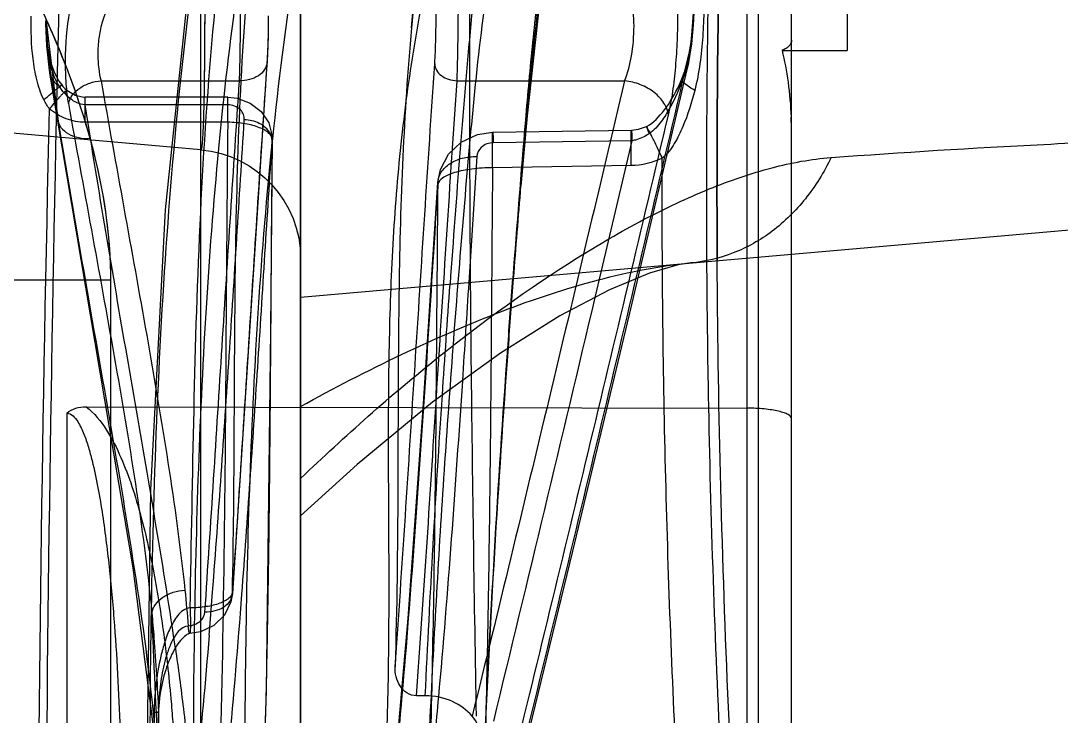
# Model space of a CAD drawing. Header units: millimetres. Extents: x 29875 to 31218, y -21313 to -20364.
# Drawn here: x 30164.15 to 30173.66, y -20663.29 to -20656.93 of the extents above; entities that cross this region are included whole.
import ezdxf

# ---------------------------------------------------------------- set-up
doc = ezdxf.new("R2010")
doc.units = ezdxf.units.MM
doc.header["$LTSCALE"] = 8
doc.layers.add('Cav-cor', color=30, linetype='Continuous')
doc.layers.add('WT', color=4, linetype='Continuous')

# ---------------------------------------------------------------- blocks, each defined once
blk = doc.blocks.new('20160903.150404')
at = {"layer": 'Cav-cor', "color": 241}
for p, q in [((0, 33.5873), (0, 138.8132)), ((0.9128, 20.4607), (0.9128, 68.1023)), ((-4.998, 52.111), (-4.998, 46.088)), ((-4.488, 16.4687), (-4.488, 49.2098)), ((-1.0128, 46.2934), (-1.1513, 47.8343)), ((-4.0836, 26.2608), (-4.0836, 47.3574)), ((-4.1847, 36.3313), (-4.1847, 47.0041)), ((2.2119, 46.3571), (2.2002, 46.8389)), ((-3.5896, 46.3322), (-3.5889, 46.3219)), ((2.223, 45.8824), (2.2119, 46.3571)), ((2.2244, 45.5084), (2.3255, 46.3808)), ((2.3288, 46.3584), (2.3278, 46.3155)), ((-4.4012, 46.088), (-4.998, 46.088)), ((-3.5355, 45.9922), (-3.5318, 45.9128)), ((0.3073, 45.9905), (0.3076, 45.9798)), ((-3.5316, 45.9121), (-3.497, 45.8364)), ((2.2242, 45.831), (2.223, 45.8824)), ((2.224, 45.4589), (2.2925, 45.8831)), ((2.2244, 45.5084), (2.2928, 45.9332)), ((2.2928, 45.9332), (2.2925, 45.8831)), ((-3.4857, 45.8277), (-3.497, 45.8364)), ((-1.4297, 45.8105), (-2.9622, 45.8105)), ((1.8253, 45.8105), (0.562, 45.8105)), ((2.2099, 45.8067), (2.185, 45.7722)), ((2.2255, 45.7739), (2.2242, 45.831)), ((2.2265, 45.727), (2.2255, 45.7739)), ((0.6668, 45.6592), (0.5801, 45.6503)), ((0.6668, 45.6592), (1.9714, 45.6592)), ((0.6668, 45.4305), (0.6668, 45.6592)), ((1.9714, 45.4305), (1.9714, 45.6592)), ((2.0488, 45.6755), (2.0433, 45.6596)), ((2.1375, 45.7243), (2.0608, 45.6782)), ((2.1548, 45.7394), (2.1375, 45.7243)), ((2.1375, 45.7243), (2.1539, 45.6895)), ((2.2324, 45.4591), (2.2265, 45.727)), ((0.4603, 45.6063), (0.3612, 45.5288)), ((0.5801, 45.6503), (0.4603, 45.6063)), ((0.6668, 45.5906), (1.9714, 45.5906)), ((1.9219, 45.2839), (1.9714, 45.5906)), ((0.9128, 45.1797), (4.5872, 45.5012)), ((2.2244, 45.5084), (2.224, 45.4589)), ((0.6668, 45.4305), (1.9714, 45.4305)), ((-1.7558, 45.3394), (-3.024, 45.3585)), ((0.2613, 45.3038), (0.2601, 45.2702)), ((-3.0294, 45.2624), (-1.7612, 45.2433)), ((-3.0294, 45.2624), (-2.748, 44.0728)), ((0.2606, 45.2631), (0.2602, 45.2702)), ((0, 43.8325), (-14.4743, 45.0988)), ((-1.6099, 45.1171), (-1.537, 43.9669)), ((-3.0232, 45.0344), (-1.755, 45.015)), ((-1.1241, 42.8594), (-1.2536, 44.8786)), ((-1.2533, 44.8613), (-1.2536, 44.8784)), ((-2.748, 44.0728), (-2.6901, 43.8285)), ((1.7392, 43.9882), (2.652, 43.9882)), ((1.7392, 43.9882), (1.7392, 20.533)), ((1.9624, 42.8287), (-4.0836, 42.8163)), ((-0.9836, 40.8967), (-1.1241, 42.8594)), ((2.1375, 42.7703), (2.1375, 26.494)), ((0.624, 41.1313), (0.6243, 41.1206)), ((0.8279, 40.8512), (0.8053, 41.1346)), ((-0.8367, 39.239), (-0.9836, 40.8967)), ((0.7945, 40.8282), (0.9172, 40.771)), ((0.8311, 40.811), (0.8279, 40.8512)), ((0.8369, 40.7402), (0.8311, 40.811)), ((0.9172, 40.771), (1.0146, 40.7554)), ((1.1455, 40.6198), (1.1626, 40.7373)), ((-1.1393, 40.186), (-1.0592, 40.186)), ((1.2997, 40.0413), (1.2999, 40.042)), ((1.2997, 40.0413), (1.3004, 39.7078)), ((1.3404, 40.0344), (1.3409, 39.8915))]:
    blk.add_line(p, q, dxfattribs=at)
for points in [[(-5.0929, 51.3383), (-4.2957, 50.6362), (-3.5101, 49.78), (-2.875, 48.8493), (-2.4391, 47.8203), (-2.2024, 46.6933), (-2.0699, 45.4901), (-2.0143, 44.8463)], [(1.3713, 36.7141), (1.4067, 39.361), (1.3693, 42.0696), (1.2364, 44.6294), (0.9875, 46.9986), (0.6234, 49.1286), (0.2081, 50.86)], [(-3.4857, 45.8277), (-3.513, 45.8993), (-3.567, 46.1244), (-3.5896, 46.3322)], [(0.2979, 46.4029), (0.2971, 46.365), (0.297, 46.3202)], [(2.2924, 45.8826), (2.2999, 45.9335), (2.3194, 46.1294), (2.3284, 46.3342), (2.3288, 46.3586)], [(-3.5889, 46.3219), (-3.5722, 46.1468), (-3.5421, 45.9595), (-3.5316, 45.9121)], [(0.297, 46.3202), (0.2974, 46.2674), (0.2984, 46.2079), (0.3001, 46.1438)], [(2.3256, 46.2622), (2.3222, 46.2099), (2.3173, 46.1585), (2.3108, 46.1083), (2.3025, 46.0593), (2.2923, 46.012), (2.2801, 45.9665), (2.2659, 45.9229), (2.2495, 45.8815), (2.2308, 45.8425), (2.2099, 45.8067)], [(0.3001, 46.1438), (0.3024, 46.0784), (0.3054, 46.0154), (0.6242, 41.1206)], [(-3.5318, 45.9128), (-3.002, 43.6739), (-2.4855, 41.5096), (-2.0387, 39.6652)], [(-3.1618, 45.3925), (-3.1684, 45.3958), (-3.1887, 45.4077), (-3.2094, 45.4223), (-3.23, 45.4391), (-3.2499, 45.4574), (-3.2692, 45.4769), (-3.2881, 45.4977), (-3.3069, 45.5201), (-3.3255, 45.5438), (-3.3438, 45.5687), (-3.3617, 45.5948), (-3.3794, 45.6221), (-3.3968, 45.6507), (-3.4139, 45.6806), (-3.4307, 45.7116), (-3.4471, 45.7438), (-3.4632, 45.7773), (-3.4789, 45.812), (-3.4857, 45.8277)], [(2.185, 45.7722), (2.1738, 45.7591), (2.1548, 45.7394)], [(2.0608, 45.6782), (1.9832, 45.6596), (1.9714, 45.6592)], [(0.3612, 45.5288), (0.2921, 45.4244), (0.2613, 45.3038)], [(-3.024, 45.3585), (-3.088, 45.3666), (-3.1618, 45.3925)], [(1.3139, 39.6619), (1.5321, 41.3552), (2.2239, 45.4587)], [(-1.2535, 44.8785), (-1.2772, 44.9995), (-1.3513, 45.1391), (-1.4683, 45.2494), (-1.6166, 45.3186), (-1.7558, 45.3394)], [(0.2602, 45.2701), (0.2743, 43.5284), (0.3156, 40.2316), (0.4134, 37.3288)], [(-3.5668, 44.1446), (-3.4515, 44.126), (-3.1884, 44.0499), (-2.8235, 43.8988), (-2.3691, 43.6601)], [(-2.3691, 43.6601), (-1.8281, 43.3208), (-1.2064, 42.8698), (-0.5161, 42.3007), (0, 41.8309)], [(0.6243, 41.1206), (0.6372, 41.0453), (0.697, 40.9225), (0.7945, 40.8282)], [(1.0148, 40.7551), (1.0198, 40.7544), (1.03, 40.7507), (1.0397, 40.7455), (1.0511, 40.7379), (1.0629, 40.7285), (1.0749, 40.7176), (1.0868, 40.7054), (1.0986, 40.6919), (1.1105, 40.677), (1.1222, 40.6609), (1.1338, 40.6437), (1.1451, 40.6255), (1.1562, 40.6063), (1.167, 40.5863), (1.1775, 40.5654), (1.1877, 40.5437), (1.1976, 40.5212), (1.2072, 40.4979), (1.2165, 40.4737), (1.2254, 40.4488), (1.234, 40.4232), (1.2422, 40.3968), (1.25, 40.3696), (1.2574, 40.3418), (1.2644, 40.3134)], [(1.2644, 40.3134), (1.2708, 40.2844), (1.2768, 40.2548), (1.2823, 40.2243), (1.2873, 40.1931), (1.2916, 40.1608), (1.2952, 40.1276), (1.2978, 40.0934), (1.2994, 40.0585), (1.2997, 40.0413)]]:
    blk.add_lwpolyline(points, dxfattribs=at)
for centre, radius, start, end in [((10.2492, 42.7804), 8.6976, 155.6215, 158.23037), ((9.3282, 43.1518), 7.7046, 158.25475, 159.85196), ((8.8593, 43.3247), 7.2049, 159.85855, 160.95622), ((0.0924, 43.1426), 3.3608, 51.06867, 51.32944), ((8.623, 43.4067), 6.9547, 161.09875, 161.27936), ((8.1508, 43.5621), 6.4576, 161.24075, 164.67754), ((-405.2182, 35.9255), 407.6279, 0.189471, 1.353189), ((-465.1856, 35.4362), 467.5255, 0.242158, 1.228411), ((1, 44.1835), 1, 95, 180), ((-141.4549, 33.247), 139.9223, 4.408655, 4.756154), ((-156.7231, 32.0531), 155.237, 4.180274, 4.414841), ((-219.4665, 27.859), 218.1248, 4.075646, 4.244366), ((-296.0816, 46.2343), 294.5365, 359.395957, 359.559292), ((376.2566, 68.1435), 378.5664, 183.661615, 183.798126), ((-209.2095, 29.0741), 208.3753, 3.813996, 4.094447), ((654.5337, 199.2131), 675.3425, 193.3019401, 193.6400235), ((-131.9626, 33.7958), 130.4154, 2.560608, 4.209627), ((-137.9486, 33.5934), 136.4054, 2.532984, 4.106655), ((-467.7667, 48.384), 466.2347, 358.969532, 359.354226), ((-143.2274, 33.4765), 142.2464, 2.703532, 3.812519), ((14.1456, 39.8005), 13.1567, 174.10166, 175.54054), ((67.1726, 46.1427), 66.5553, 184.655956, 185.759099), ((13.6107, 39.0935), 12.4691, 172.53292, 173.66432), ((26.4816, 36.9732), 25.5972, 171.80963, 173.05526), ((135.3514, 43.255), 135.0686, 181.168259, 181.381611), ((14.8251, 38.959), 13.6909, 173.66584, 174.96724), ((63.4983, 45.9721), 65.0167, 185.114887, 185.744736), ((15.659, 38.8833), 14.5282, 174.95811, 175.39059), ((18.6739, 37.9213), 17.7321, 173.04614, 175.00875), ((16.1891, 38.8411), 15.06, 175.39282, 176.176), ((-70.8075, 39.7078), 72.1083, 359.924568, 0.265495)]:
    blk.add_arc(centre, radius, start, end, dxfattribs=at)
blk.add_ellipse((-3.978, 45.3162), major_axis=(0, 1.3833), ratio=0.368692, start_param=0.978914, end_param=1.452974, dxfattribs=at)
for points, knots in [([(-4.3102, 59.8463), (-4.2516, 58.6135), (-4.1231, 56.0823), (-3.9085, 52.2178), (-3.7426, 48.2211), (-3.7036, 45.5212), (-3.7116, 44.1576)], [0, 0, 0, 0, 0.235786, 0.484234, 0.739479, 1, 1, 1, 1]), ([(-4.4334, 59.586), (-4.3771, 58.6618), (-4.0685, 53.5202), (-3.784, 48.3795), (-3.8083, 44.1658)], [0, 0, 0, 0, 0.179768, 1, 1, 1, 1]), ([(-3.8083, 44.1658), (-3.784, 48.3795), (-4.0684, 53.5198), (-4.377, 58.6611), (-4.4334, 59.5849)], [0, 0, 0, 0, 0.820287, 1, 1, 1, 1]), ([(-1.5539, 43.9688), (-1.5458, 45.0266), (-1.5421, 47.1291), (-1.5912, 50.2575), (-1.7005, 53.3218), (-1.8359, 55.3397), (-1.9342, 56.3301)], [0, 0, 0, 0, 0.256493, 0.509822, 0.758653, 1, 1, 1, 1]), ([(-6.8052, 52.993), (-6.444, 52.7609), (-5.7341, 52.2708), (-4.7326, 51.4428), (-3.9703, 50.6624), (-3.4204, 49.9783), (-3.0463, 49.4288), (-2.7275, 48.8391), (-2.4794, 48.2086), (-2.3114, 47.5439), (-2.1967, 46.859), (-2.1173, 46.159), (-2.0317, 45.2057), (-1.9758, 44.4854), (-1.94, 44.0025)], [0, 0, 0, 0, 0.11916, 0.23916, 0.360162, 0.421186, 0.482584, 0.54442, 0.606864, 0.670119, 0.734326, 0.799504, 0.865587, 1, 1, 1, 1]), ([(-2.0145, 44.8487), (-2.0424, 45.1838), (-2.0987, 45.8475), (-2.2081, 46.8305), (-2.3966, 47.7842), (-2.7386, 48.6787), (-3.2282, 49.4846), (-3.8094, 50.213), (-4.4525, 50.8772), (-4.9131, 51.2834), (-5.1495, 51.4774)], [0, 0, 0, 0, 0.132296, 0.262076, 0.389099, 0.513693, 0.636671, 0.758599, 0.879669, 1, 1, 1, 1]), ([(1.3403, 36.7178), (1.3691, 37.9469), (1.3907, 39.7893), (1.3404, 42.2386), (1.2551, 44.0547), (1.1079, 45.8343), (0.8846, 47.5535), (0.5853, 49.1877), (0.3317, 50.239), (0.1918, 50.7454)], [0, 0, 0, 0, 0.261153, 0.391254, 0.520325, 0.647264, 0.770448, 0.888402, 1, 1, 1, 1]), ([(-1.0238, 33.5868), (-1.0252, 33.9658), (-1.0324, 34.7241), (-1.056, 36.2409), (-1.1029, 38.1368), (-1.183, 40.0306), (-1.2677, 41.5417), (-1.3418, 42.6685), (-1.4247, 43.7865), (-1.5004, 44.7105), (-1.5658, 45.4413), (-1.6362, 46.1571), (-1.7524, 47.0333), (-2.0153, 48.0475), (-2.4725, 48.9709), (-3.0701, 49.7898), (-3.5278, 50.2814), (-3.7663, 50.515)], [0, 0, 0, 0, 0.064783, 0.129591, 0.259271, 0.388881, 0.453525, 0.517921, 0.581878, 0.645115, 0.676353, 0.707276, 0.768044, 0.827298, 0.885433, 0.942943, 1, 1, 1, 1]), ([(0.9128, 50.1607), (0.9073, 49.8364), (0.8974, 49.2002), (0.8862, 48.2764), (0.8801, 47.5457), (0.8777, 47.0061), (0.877, 46.6446), (0.8775, 46.3172), (0.8792, 46.0271), (0.882, 45.7771), (0.8853, 45.595), (0.8887, 45.471), (0.8913, 45.3949), (0.8942, 45.3304), (0.8973, 45.2771), (0.9005, 45.2366), (0.9042, 45.2056), (0.907, 45.1905), (0.9105, 45.1795), (0.9128, 45.1797)], [0, 0, 0, 0, 0.19521, 0.383019, 0.556166, 0.635088, 0.707854, 0.773759, 0.832154, 0.882484, 0.924268, 0.941834, 0.957123, 0.970108, 0.980763, 0.989066, 0.995008, 0.998607, 1, 1, 1, 1]), ([(0.4696, 36.5976), (0.4958, 37.6605), (0.5192, 39.2541), (0.4922, 41.3753), (0.419, 43.4653), (0.2589, 45.5173), (-0.044, 47.4962), (-0.2391, 48.4448), (-0.3479, 48.9053)], [0, 0, 0, 0, 0.257898, 0.386559, 0.514556, 0.765209, 0.885214, 1, 1, 1, 1]), ([(-1.9502, 48.5794), (-1.8391, 48.2201), (-1.6794, 47.472), (-1.5712, 46.5197), (-1.5029, 45.7425), (-1.4383, 44.9498), (-1.3947, 44.3522), (-1.3661, 43.9523)], [0, 0, 0, 0, 0.241512, 0.489263, 0.615279, 0.742529, 1, 1, 1, 1]), ([(0.9408, 36.5795), (0.9659, 37.6091), (0.9963, 39.6646), (0.9393, 42.726), (0.7365, 45.7038), (0.4408, 47.6421), (0.2495, 48.5741)], [0, 0, 0, 0, 0.256662, 0.512249, 0.762875, 1, 1, 1, 1]), ([(3.5648, 48.5592), (3.3419, 48.2086), (2.9023, 47.5033), (2.3124, 46.4032), (1.8684, 45.2345), (1.7392, 44.403), (1.7392, 43.9882)], [0, 0, 0, 0, 0.250135, 0.500253, 0.750277, 1, 1, 1, 1]), ([(-1.3009, 48.3726), (-1.2344, 48.0333), (-1.1222, 47.342), (-1.0446, 46.6462), (-1.0128, 46.2934)], [0, 0, 0, 0, 0.493973, 1, 1, 1, 1]), ([(-0.0462, 33.5873), (-0.0918, 33.899), (-0.1836, 34.5225), (-0.3774, 35.7683), (-0.5679, 37.0152), (-0.703, 38.2696), (-0.7682, 39.2134), (-0.8026, 40.158), (-0.8107, 41.1016), (-0.8043, 42.0425), (-0.8025, 42.9793), (-0.8201, 43.9099), (-0.8737, 44.8303), (-0.972, 45.7347), (-1.0947, 46.4737), (-1.2247, 47.0498), (-1.3406, 47.4705), (-1.4792, 47.8803), (-1.5937, 48.1438), (-1.6554, 48.2727)], [0, 0, 0, 0, 0.063692, 0.127403, 0.254886, 0.318649, 0.382401, 0.446105, 0.509708, 0.573145, 0.636322, 0.699099, 0.761285, 0.822645, 0.882926, 0.912616, 0.942004, 0.971112, 1, 1, 1, 1]), ([(1.0107, 40.9901), (0.9861, 42.1959), (0.9658, 43.9906), (0.8089, 46.3493), (0.6703, 47.4988), (0.5851, 48.0613)], [0, 0, 0, 0, 0.51039, 0.759245, 1, 1, 1, 1]), ([(-3.5289, 47.6513), (-3.5661, 47.5824), (-3.621, 47.4331), (-3.6809, 47.1181), (-3.6926, 46.7927), (-3.6887, 46.4646), (-3.6747, 46.1328), (-3.644, 45.8832), (-3.6028, 45.7218)], [0, 0, 0, 0, 0.120006, 0.241445, 0.490635, 0.617266, 0.744607, 1, 1, 1, 1]), ([(0.8795, 47.3875), (0.8776, 47.0496), (0.8761, 46.4676), (0.8797, 45.8856), (0.8846, 45.6416)], [0, 0, 0, 0, 0.580633, 1, 1, 1, 1]), ([(-3.5315, 47.0282), (-3.5434, 47.0106), (-3.5601, 46.9577), (-3.577, 46.8621), (-3.588, 46.7353), (-3.594, 46.5331), (-3.583, 46.2818), (-3.5567, 46.0821), (-3.5355, 45.9922)], [0, 0, 0, 0, 0.060663, 0.155427, 0.279566, 0.424743, 0.735209, 1, 1, 1, 1]), ([(-3.363, 45.4971), (-3.3777, 45.5591), (-3.4027, 45.6956), (-3.4287, 45.9136), (-3.445, 46.1503), (-3.4507, 46.3886), (-3.4458, 46.6111), (-3.4309, 46.801), (-3.4105, 46.9326), (-3.3878, 47.0106), (-3.3749, 47.0398), (-3.3676, 47.0512)], [0, 0, 0, 0, 0.121874, 0.264847, 0.419589, 0.57524, 0.720472, 0.844714, 0.939492, 0.974148, 1, 1, 1, 1]), ([(1.8502, 47.0248), (1.8821, 47.0039), (1.9433, 46.9386), (2.0151, 46.8089), (2.0752, 46.6395), (2.1356, 46.3647), (2.1574, 46.0725), (2.149, 45.791), (2.1347, 45.6611), (2.1241, 45.6024)], [0, 0, 0, 0, 0.076424, 0.17527, 0.296148, 0.435453, 0.738489, 0.880425, 1, 1, 1, 1]), ([(0.6239, 41.1313), (0.6023, 42.1178), (0.6132, 43.5899), (0.5666, 45.5364), (0.5052, 46.495), (0.4626, 46.9682)], [0, 0, 0, 0, 0.506841, 0.755968, 1, 1, 1, 1]), ([(-3.592, 46.7904), (-3.5968, 46.7154), (-3.5998, 46.5625), (-3.5948, 46.4097), (-3.5896, 46.3322)], [0, 0, 0, 0, 0.492143, 1, 1, 1, 1]), ([(-2.9622, 45.8105), (-2.993, 45.8828), (-3.0337, 46.0498), (-3.0514, 46.2625), (-3.0444, 46.4334), (-3.029, 46.5406), (-3.0056, 46.622), (-2.9807, 46.6654), (-2.966, 46.6785)], [0, 0, 0, 0, 0.264156, 0.57133, 0.714932, 0.838001, 0.933628, 1, 1, 1, 1]), ([(-1.4296, 45.8105), (-1.4328, 45.8873), (-1.4373, 46.0545), (-1.4411, 46.2998), (-1.4423, 46.4956), (-1.4408, 46.6178), (-1.4396, 46.6618), (-1.4383, 46.6785)], [0, 0, 0, 0, 0.265712, 0.577753, 0.847937, 0.942363, 1, 1, 1, 1]), ([(0.5549, 46.6785), (0.5538, 46.6618), (0.5528, 46.6178), (0.5515, 46.4956), (0.5525, 46.2998), (0.5557, 46.0545), (0.5594, 45.8873), (0.562, 45.8105)], [0, 0, 0, 0, 0.057609, 0.152061, 0.422246, 0.7343, 1, 1, 1, 1]), ([(1.5657, 46.6785), (1.6974, 46.6278), (1.8053, 46.4275), (1.8482, 46.199), (1.8572, 46.0583), (1.8501, 45.9283), (1.8356, 45.8468), (1.8253, 45.8105)], [0, 0, 0, 0, 0.442588, 0.591694, 0.741902, 0.881432, 1, 1, 1, 1]), ([(-1.2259, 45.9646), (-1.229, 46.0107), (-1.2335, 46.1111), (-1.2373, 46.2586), (-1.2385, 46.3763), (-1.237, 46.4498), (-1.2358, 46.4763), (-1.2346, 46.4863)], [0, 0, 0, 0, 0.265752, 0.577583, 0.84765, 0.942163, 1, 1, 1, 1]), ([(0.2981, 46.3907), (0.2978, 46.381), (0.2969, 46.3312), (0.2973, 46.2815), (0.298, 46.2414)], [0, 0, 0, 0, 0.194306, 1, 1, 1, 1]), ([(2.2928, 45.9332), (2.3037, 46.0005), (2.3187, 46.1497), (2.3245, 46.2993), (2.3255, 46.3808)], [0, 0, 0, 0, 0.455624, 1, 1, 1, 1]), ([(2.2951, 45.9932), (2.3014, 46.0229), (2.3215, 46.1437), (2.3274, 46.2664), (2.3288, 46.3584)], [0, 0, 0, 0, 0.248083, 1, 1, 1, 1]), ([(2.3485, 45.6378), (2.3776, 45.6957), (2.4174, 45.8206), (2.4608, 46.0759), (2.4657, 46.2708), (2.4653, 46.4)], [0, 0, 0, 0, 0.250393, 0.500866, 1, 1, 1, 1]), ([(-3.5889, 46.3219), (-3.583, 46.238), (-3.5655, 46.0737), (-3.5259, 45.9121), (-3.497, 45.8364)], [0, 0, 0, 0, 0.509399, 1, 1, 1, 1]), ([(-1.0128, 46.2934), (-0.9775, 45.9008), (-0.9259, 45.1072), (-0.9055, 44.3124), (-0.8994, 43.9118)], [0, 0, 0, 0, 0.495924, 1, 1, 1, 1]), ([(0.298, 46.2414), (0.2983, 46.2187), (0.3002, 46.1351), (0.3032, 46.0514), (0.3073, 45.9905)], [0, 0, 0, 0, 0.270644, 1, 1, 1, 1]), ([(-4.488, 46.1809), (-4.488, 46.1716), (-4.4843, 46.1522), (-4.4666, 46.1262), (-4.4379, 46.1043), (-4.4144, 46.0932), (-4.4012, 46.088)], [0, 0, 0, 0, 0.205716, 0.425243, 0.684784, 1, 1, 1, 1]), ([(-3.5355, 45.9922), (-3.2896, 44.9515), (-2.7964, 42.8698), (-2.2969, 40.7895), (-2.0422, 39.7502)], [0, 0, 0, 0, 0.499848, 1, 1, 1, 1]), ([(-1.2259, 45.9646), (-1.2261, 45.9448), (-1.239, 45.9027), (-1.2859, 45.8531), (-1.3525, 45.8202), (-1.4034, 45.8113), (-1.4296, 45.8105)], [0, 0, 0, 0, 0.212884, 0.450972, 0.717574, 1, 1, 1, 1]), ([(-0.8633, 40.4512), (-0.9294, 41.369), (-1.0454, 43.2072), (-1.1638, 45.0451), (-1.2259, 45.9646)], [0, 0, 0, 0, 0.499647, 1, 1, 1, 1]), ([(0.3073, 45.9905), (0.3622, 45.1813), (0.468, 43.5616), (0.5693, 41.9416), (0.6239, 41.1313)], [0, 0, 0, 0, 0.499693, 1, 1, 1, 1]), ([(0.3076, 45.9796), (0.3093, 45.9558), (0.3269, 45.9062), (0.3865, 45.8501), (0.4686, 45.816), (0.5304, 45.8095), (0.562, 45.8105)], [0, 0, 0, 0, 0.214133, 0.450293, 0.715611, 1, 1, 1, 1]), ([(2.2923, 45.8826), (2.2882, 45.8578), (2.2669, 45.8078), (2.227, 45.7717), (2.2043, 45.7569)], [0, 0, 0, 0, 0.480326, 1, 1, 1, 1]), ([(-3.6028, 45.7218), (-3.5706, 45.7406), (-3.5292, 45.7676), (-3.4906, 45.8038), (-3.4834, 45.8222), (-3.4858, 45.8277)], [0, 0, 0, 0, 0.688932, 0.889716, 1, 1, 1, 1]), ([(-3.497, 45.8364), (-3.4634, 45.7433), (-3.4045, 45.605), (-3.2991, 45.4339), (-3.2297, 45.3558), (-3.1869, 45.3264)], [0, 0, 0, 0, 0.491994, 0.742061, 1, 1, 1, 1]), ([(-3.363, 45.4971), (-3.358, 45.5357), (-3.3258, 45.6154), (-3.2336, 45.7116), (-3.1079, 45.781), (-3.0116, 45.805), (-2.9622, 45.8105)], [0, 0, 0, 0, 0.215315, 0.458249, 0.724706, 1, 1, 1, 1]), ([(-2.9622, 45.8105), (-2.7328, 44.8416), (-2.2724, 42.9037), (-1.8059, 40.9673), (-1.568, 40)], [0, 0, 0, 0, 0.499877, 1, 1, 1, 1]), ([(-1.0592, 40.186), (-1.1274, 41.123), (-1.2455, 42.9982), (-1.3664, 44.8732), (-1.4297, 45.8105)], [0, 0, 0, 0, 0.500011, 1, 1, 1, 1]), ([(0.562, 45.8105), (0.6169, 45.0008), (0.7226, 43.3811), (0.824, 41.7611), (0.8787, 40.9514)], [0, 0, 0, 0, 0.500008, 1, 1, 1, 1]), ([(1.8253, 45.8105), (1.6879, 45.0347), (1.4728, 43.873), (1.207, 42.3218), (1.0991, 41.5429), (1.0586, 41.1525)], [0, 0, 0, 0, 0.50061, 0.750647, 1, 1, 1, 1]), ([(2.1241, 45.6024), (2.1104, 45.659), (2.0439, 45.7372), (1.9292, 45.7928), (1.8604, 45.8076), (1.8253, 45.8105)], [0, 0, 0, 0, 0.456723, 0.723777, 1, 1, 1, 1]), ([(2.3485, 45.6378), (2.3269, 45.6554), (2.2959, 45.6808), (2.2569, 45.7128), (2.2326, 45.7327), (2.2132, 45.7488), (2.1997, 45.7597), (2.1923, 45.7661), (2.1879, 45.7693), (2.1869, 45.771), (2.1847, 45.7721), (2.185, 45.7722)], [0, 0, 0, 0, 0.394278, 0.56756, 0.716729, 0.837747, 0.92685, 0.95861, 0.981538, 0.995408, 1, 1, 1, 1]), ([(2.185, 45.7722), (2.1852, 45.7723), (2.1858, 45.7714), (2.1883, 45.7702), (2.1905, 45.7679), (2.1923, 45.7665)], [0, 0, 0, 0, 0.065698, 0.255855, 1, 1, 1, 1]), ([(-4.8491, 45.1081), (-5.4973, 45.1562), (-6.3169, 45.207), (-7.3134, 45.2536), (-7.8435, 45.2748), (-8.3933, 45.2963), (-9.1697, 45.332), (-10.1861, 45.3926), (-11.8806, 45.5161), (-13.1712, 45.6309), (-14.0384, 45.7175)], [0, 0, 0, 0, 0.211712, 0.267423, 0.324902, 0.384518, 0.446636, 0.578023, 0.716143, 1, 1, 1, 1]), ([(-3.6028, 45.7218), (-3.5742, 45.6096), (-3.5221, 45.4426), (-3.4214, 45.2345), (-3.3512, 45.1387), (-3.3062, 45.1024)], [0, 0, 0, 0, 0.499835, 0.750077, 1, 1, 1, 1]), ([(2.2961, 45.5518), (2.2771, 45.5754), (2.2492, 45.6092), (2.2131, 45.6512), (2.1897, 45.6773), (2.1706, 45.6977), (2.1548, 45.7133), (2.1459, 45.7206), (2.1389, 45.7254), (2.1375, 45.7243)], [0, 0, 0, 0, 0.385522, 0.557888, 0.707384, 0.829552, 0.9203, 0.977023, 1, 1, 1, 1]), ([(0.5154, 45.4534), (0.5144, 45.4693), (0.5196, 45.5033), (0.5617, 45.5675), (0.6251, 45.5906), (0.6668, 45.5906)], [0, 0, 0, 0, 0.212863, 0.44321, 1, 1, 1, 1]), ([(2.1241, 45.6024), (1.9854, 44.8315), (1.7681, 43.6746), (1.5042, 42.1231), (1.3994, 41.339), (1.3608, 40.9442)], [0, 0, 0, 0, 0.497664, 0.747926, 1, 1, 1, 1]), ([(-4.4873, 45.2977), (-4.4873, 45.3432), (-4.487, 45.4036), (-4.4851, 45.464), (-4.4845, 45.4788)], [0, 0, 0, 0, 0.753565, 1, 1, 1, 1]), ([(-1.8789, 39.3267), (-2.133, 40.3539), (-2.6297, 42.4102), (-3.1192, 44.4683), (-3.363, 45.4971)], [0, 0, 0, 0, 0.500193, 1, 1, 1, 1]), ([(1.3139, 39.6891), (1.3546, 40.1839), (1.481, 41.1647), (1.7271, 42.6208), (1.982, 44.0658), (2.1457, 45.0278), (2.2243, 45.5084)], [0, 0, 0, 0, 0.252828, 0.503106, 0.752018, 1, 1, 1, 1]), ([(1.9714, 45.4305), (2.03, 45.4306), (2.148, 45.454), (2.2503, 45.5152), (2.2961, 45.5518)], [0, 0, 0, 0, 0.500291, 1, 1, 1, 1]), ([(-3.3061, 45.1024), (-3.297, 45.1218), (-3.2791, 45.1599), (-3.253, 45.2147), (-3.2289, 45.2646), (-3.2077, 45.3078), (-3.1901, 45.3428), (-3.1778, 45.3665), (-3.1703, 45.3801), (-3.1663, 45.3872), (-3.164, 45.3902), (-3.1624, 45.3927), (-3.1618, 45.3925)], [0, 0, 0, 0, 0.198982, 0.388765, 0.561637, 0.71166, 0.833952, 0.92451, 0.956977, 0.980441, 0.994697, 1, 1, 1, 1]), ([(-3.1618, 45.3925), (-3.1614, 45.3923), (-3.1619, 45.3902), (-3.1626, 45.3873), (-3.1646, 45.3816), (-3.1686, 45.3705), (-3.1762, 45.3517), (-3.183, 45.3356), (-3.1869, 45.3264)], [0, 0, 0, 0, 0.018652, 0.067662, 0.148419, 0.260702, 0.574958, 1, 1, 1, 1]), ([(0.2602, 45.2701), (0.26, 45.2804), (0.2661, 45.3031), (0.2905, 45.3327), (0.3281, 45.3596), (0.3781, 45.3835), (0.4393, 45.4033), (0.5362, 45.4235), (0.6137, 45.4303), (0.6668, 45.4305)], [0, 0, 0, 0, 0.066455, 0.145149, 0.243064, 0.362249, 0.501297, 0.657288, 1, 1, 1, 1]), ([(0.2606, 45.2631), (0.2613, 45.2883), (0.2787, 45.3418), (0.3176, 45.381), (0.3406, 45.3975)], [0, 0, 0, 0, 0.471227, 1, 1, 1, 1]), ([(0.3406, 45.3975), (0.3526, 45.4061), (0.4058, 45.4377), (0.4684, 45.452), (0.5154, 45.4534)], [0, 0, 0, 0, 0.238969, 1, 1, 1, 1]), ([(0.8053, 41.1346), (0.7492, 41.8539), (0.6511, 43.2935), (0.5609, 44.7335), (0.5154, 45.4534)], [0, 0, 0, 0, 0.50006, 1, 1, 1, 1]), ([(0.6668, 45.4305), (0.6826, 44.0672), (0.6847, 42.0229), (0.7408, 39.3037), (0.7908, 37.9482), (0.821, 37.2735)], [0, 0, 0, 0, 0.50131, 0.751656, 1, 1, 1, 1]), ([(2.2238, 45.4587), (2.2194, 45.4319), (2.1952, 45.3773), (2.1233, 45.3183), (2.0281, 45.2852), (1.9578, 45.2812), (1.9219, 45.2839)], [0, 0, 0, 0, 0.215214, 0.450844, 0.71551, 1, 1, 1, 1]), ([(-3.1869, 45.3264), (-3.1518, 45.3022), (-3.0998, 45.2755), (-3.0437, 45.2641), (-3.0294, 45.2624)], [0, 0, 0, 0, 0.748056, 1, 1, 1, 1]), ([(-3.024, 45.3585), (-3.0246, 45.3585), (-3.0245, 45.3553), (-3.0255, 45.3516), (-3.0259, 45.3432), (-3.0266, 45.3326), (-3.0273, 45.3188), (-3.0283, 45.2951), (-3.029, 45.276), (-3.0294, 45.2624)], [0, 0, 0, 0, 0.017431, 0.066642, 0.147945, 0.261123, 0.404831, 0.57716, 1, 1, 1, 1]), ([(-3.0232, 45.0344), (-3.0229, 45.0559), (-3.0224, 45.0979), (-3.0218, 45.1587), (-3.0215, 45.2141), (-3.0215, 45.2623), (-3.0217, 45.2971), (-3.022, 45.3201), (-3.0222, 45.3334), (-3.0227, 45.3437), (-3.0228, 45.3518), (-3.0236, 45.3554), (-3.0235, 45.3585), (-3.024, 45.3585)], [0, 0, 0, 0, 0.199025, 0.388976, 0.562074, 0.712203, 0.83457, 0.88397, 0.925024, 0.957423, 0.980858, 0.995044, 1, 1, 1, 1]), ([(-1.7558, 45.3394), (-1.7564, 45.3394), (-1.7563, 45.3362), (-1.7573, 45.3325), (-1.7577, 45.3241), (-1.7584, 45.3136), (-1.7591, 45.2997), (-1.7601, 45.276), (-1.7608, 45.2569), (-1.7612, 45.2433)], [0, 0, 0, 0, 0.017281, 0.066377, 0.147612, 0.260769, 0.404504, 0.576904, 1, 1, 1, 1]), ([(-1.755, 45.015), (-1.7547, 45.0365), (-1.7542, 45.0786), (-1.7536, 45.1394), (-1.7533, 45.1949), (-1.7533, 45.2431), (-1.7535, 45.2779), (-1.7538, 45.3009), (-1.754, 45.3143), (-1.7545, 45.3245), (-1.7546, 45.3327), (-1.7554, 45.3362), (-1.7553, 45.3394), (-1.7558, 45.3394)], [0, 0, 0, 0, 0.198983, 0.388912, 0.562005, 0.71214, 0.834521, 0.883929, 0.924992, 0.9574, 0.980843, 0.995037, 1, 1, 1, 1]), ([(1.1626, 40.7373), (1.2183, 41.1171), (1.3418, 41.8754), (1.6046, 43.3892), (1.7997, 44.5253), (1.9219, 45.2839)], [0, 0, 0, 0, 0.249839, 0.499936, 1, 1, 1, 1]), ([(-1.7612, 45.2433), (-1.7218, 45.2427), (-1.6479, 45.2175), (-1.6118, 45.1481), (-1.6099, 45.1171)], [0, 0, 0, 0, 0.559402, 1, 1, 1, 1]), ([(0.2606, 45.2631), (0.2624, 45.1053), (0.2687, 44.473), (0.2727, 43.8407), (0.276, 43.3662)], [0, 0, 0, 0, 0.249564, 1, 1, 1, 1]), ([(0.5372, 41.114), (0.4845, 41.8056), (0.3911, 43.1885), (0.3044, 44.5719), (0.2606, 45.2631)], [0, 0, 0, 0, 0.500359, 1, 1, 1, 1]), ([(1.9227, 45.2686), (1.8374, 44.9562), (1.7566, 44.5282), (1.7392, 44.0963), (1.7392, 43.9882)], [0, 0, 0, 0, 0.749741, 1, 1, 1, 1]), ([(0, 42.1727), (-0.4041, 42.5612), (-1.2098, 43.277), (-2.275, 44.0505), (-3.1167, 44.541), (-3.7135, 44.8247), (-4.2866, 45.0235), (-4.6672, 45.0945), (-4.8491, 45.1081)], [0, 0, 0, 0, 0.292192, 0.560982, 0.684555, 0.799521, 0.904902, 1, 1, 1, 1]), ([(-4.8491, 45.1081), (-4.7858, 44.9747), (-4.6328, 44.7259), (-4.3274, 44.4238), (-3.9661, 44.2193), (-3.7004, 44.1562), (-3.5682, 44.1446)], [0, 0, 0, 0, 0.264705, 0.518291, 0.762077, 1, 1, 1, 1]), ([(-3.4421, 39.4305), (-3.3953, 40.3749), (-3.3225, 42.265), (-3.3029, 44.1566), (-3.3062, 45.1024)], [0, 0, 0, 0, 0.499936, 1, 1, 1, 1]), ([(-1.2536, 44.8786), (-1.2558, 44.912), (-1.2802, 44.9818), (-1.3637, 45.0609), (-1.4788, 45.1091), (-1.5655, 45.1184), (-1.6099, 45.1171)], [0, 0, 0, 0, 0.214123, 0.450288, 0.715659, 1, 1, 1, 1]), ([(-1.755, 45.015), (-1.7452, 44.0872), (-1.7368, 42.2317), (-1.7044, 40.3764), (-1.6779, 39.4492)], [0, 0, 0, 0, 0.500096, 1, 1, 1, 1]), ([(-1.755, 45.015), (-1.6918, 45.0152), (-1.5741, 45.0076), (-1.4364, 44.9824), (-1.347, 44.9497), (-1.2911, 44.92), (-1.2569, 44.8855), (-1.2533, 44.8613)], [0, 0, 0, 0, 0.34681, 0.64577, 0.766529, 0.865248, 1, 1, 1, 1]), ([(-1.2533, 44.8613), (-1.1941, 43.9204), (-1.0759, 42.0407), (-0.9305, 40.1624), (-0.8358, 39.2265)], [0, 0, 0, 0, 0.500551, 1, 1, 1, 1]), ([(-1.2533, 44.8613), (-1.2442, 43.9697), (-1.2359, 42.1866), (-1.2042, 40.4036), (-1.1785, 39.5126)], [0, 0, 0, 0, 0.500065, 1, 1, 1, 1]), ([(-3.934, 39.5807), (-3.8707, 40.9199), (-3.8224, 42.4482), (-3.8094, 43.9769), (-3.8083, 44.1658)], [0, 0, 0, 0, 0.87644, 1, 1, 1, 1]), ([(-3.7116, 44.1576), (-3.7138, 43.7835), (-3.731, 42.2884), (-3.7822, 40.7938), (-3.8357, 39.674)], [0, 0, 0, 0, 0.250195, 1, 1, 1, 1]), ([(0, 42.8323), (-0.3026, 42.9999), (-0.9043, 43.3113), (-1.8117, 43.7064), (-2.693, 44.0014), (-3.282, 44.1195), (-3.5666, 44.1445)], [0, 0, 0, 0, 0.271495, 0.531287, 0.775813, 1, 1, 1, 1]), ([(-0.8994, 43.9118), (-0.8977, 43.8036), (-0.8923, 43.3694), (-0.8908, 42.9351), (-0.8899, 42.6091)], [0, 0, 0, 0, 0.249144, 1, 1, 1, 1]), ([(0.276, 43.3662), (0.281, 42.6497), (0.289, 41.6946), (0.306, 40.7396), (0.3109, 40.5011)], [0, 0, 0, 0, 0.750233, 1, 1, 1, 1]), ([(-4.488, 42.7206), (-4.488, 42.7364), (-4.4588, 42.7587), (-4.4175, 42.7752), (-4.367, 42.7896), (-4.3066, 42.8009), (-4.211, 42.8129), (-4.1355, 42.8162), (-4.0836, 42.8163)], [0, 0, 0, 0, 0.110615, 0.205371, 0.326844, 0.47216, 0.636811, 1, 1, 1, 1]), ([(1.9624, 42.8287), (1.886, 42.7733), (1.7659, 42.6202), (1.6392, 42.367), (1.5394, 42.1005), (1.4315, 41.7378), (1.3301, 41.2753), (1.272, 40.9014), (1.2474, 40.7139)], [0, 0, 0, 0, 0.124754, 0.249846, 0.374929, 0.499989, 0.750005, 1, 1, 1, 1]), ([(2.1375, 42.7703), (2.1148, 42.7915), (2.057, 42.8216), (1.9939, 42.8288), (1.9623, 42.8287)], [0, 0, 0, 0, 0.495013, 1, 1, 1, 1]), ([(2.1375, 42.7703), (2.0959, 42.7705), (2.0452, 42.7105), (2.0072, 42.6388), (1.9732, 42.56), (1.9397, 42.4595), (1.8954, 42.2957), (1.8519, 42.0884), (1.8103, 41.8377), (1.776, 41.5861), (1.7376, 41.2497), (1.7005, 40.8282), (1.6687, 40.3215), (1.6472, 39.8143), (1.6347, 39.3069), (1.632, 38.9686), (1.632, 38.7994)], [0, 0, 0, 0, 0.030783, 0.046518, 0.06222, 0.093567, 0.124883, 0.187461, 0.25001, 0.312542, 0.375062, 0.500075, 0.625071, 0.750055, 0.87503, 1, 1, 1, 1]), ([(-0.8899, 42.6091), (-0.8894, 42.4297), (-0.8878, 41.7104), (-0.88, 40.9909), (-0.8633, 40.4512)], [0, 0, 0, 0, 0.249341, 1, 1, 1, 1]), ([(0.6989, 39.2607), (0.6833, 39.4151), (0.6234, 40.0324), (0.5726, 40.6505), (0.5372, 41.114)], [0, 0, 0, 0, 0.250317, 1, 1, 1, 1]), ([(0.624, 41.1313), (0.6266, 41.1105), (0.6507, 41.0794), (0.6946, 41.0513), (0.7626, 41.0213), (0.8695, 40.9971), (0.9614, 40.9903), (1.0108, 40.99)], [0, 0, 0, 0, 0.145472, 0.244727, 0.363975, 0.657252, 1, 1, 1, 1]), ([(0.6243, 41.1206), (0.626, 41.0968), (0.6435, 41.0472), (0.7032, 40.991), (0.7853, 40.9569), (0.847, 40.9504), (0.8787, 40.9514)], [0, 0, 0, 0, 0.21413, 0.450295, 0.715614, 1, 1, 1, 1]), ([(1.3612, 40.9443), (1.3561, 40.972), (1.3301, 41.0283), (1.2597, 41.0938), (1.1657, 41.138), (1.0948, 41.1508), (1.0586, 41.1525)], [0, 0, 0, 0, 0.215504, 0.456727, 0.72233, 1, 1, 1, 1]), ([(0.8787, 40.9514), (0.8808, 40.9204), (0.9164, 40.8513), (0.9895, 40.8247), (1.0287, 40.8235)], [0, 0, 0, 0, 0.44134, 1, 1, 1, 1]), ([(1.0108, 40.99), (1.0098, 40.9597), (1.0086, 40.9158), (1.008, 40.8602), (1.0081, 40.825), (1.0088, 40.797), (1.0099, 40.7747), (1.0116, 40.7636), (1.0131, 40.7552), (1.0148, 40.7551)], [0, 0, 0, 0, 0.385893, 0.558919, 0.708842, 0.831124, 0.921956, 0.97818, 1, 1, 1, 1]), ([(1.0107, 40.9901), (1.0333, 40.9879), (1.0775, 40.9701), (1.1257, 40.921), (1.1625, 40.8641), (1.1945, 40.8046), (1.2205, 40.7423), (1.2497, 40.6571), (1.2676, 40.5919), (1.2779, 40.548)], [0, 0, 0, 0, 0.12602, 0.251275, 0.376443, 0.500934, 0.625481, 0.750313, 1, 1, 1, 1]), ([(1.3612, 40.9444), (1.3541, 40.8688), (1.328, 40.5684), (1.3105, 40.2672), (1.2999, 40.042)], [0, 0, 0, 0, 0.252068, 1, 1, 1, 1]), ([(1.0148, 40.7551), (1.0166, 40.7551), (1.0189, 40.7636), (1.0219, 40.7747), (1.0254, 40.7973), (1.0276, 40.8138), (1.0287, 40.8234)], [0, 0, 0, 0, 0.075803, 0.272735, 0.585203, 1, 1, 1, 1]), ([(1.0287, 40.8234), (1.0995, 40.8186), (1.1734, 40.7053), (1.2209, 40.5782), (1.2592, 40.4403), (1.2892, 40.2623), (1.3007, 40.1164), (1.2999, 40.042)], [0, 0, 0, 0, 0.247048, 0.369689, 0.49229, 0.740405, 1, 1, 1, 1]), ([(-1.0593, 40.186), (-1.0291, 40.186), (-0.9674, 40.2051), (-0.9036, 40.2738), (-0.8685, 40.3592), (-0.8623, 40.4205), (-0.8633, 40.4508)], [0, 0, 0, 0, 0.249564, 0.499603, 0.749855, 1, 1, 1, 1]), ([(-1.568, 40), (-1.5197, 40.0561), (-1.3864, 40.1534), (-1.2247, 40.186), (-1.1393, 40.186)], [0, 0, 0, 0, 0.464487, 1, 1, 1, 1]), ([(-1.6764, 39.6218), (-1.6792, 39.6876), (-1.6646, 39.8209), (-1.6119, 39.949), (-1.568, 40)], [0, 0, 0, 0, 0.494933, 1, 1, 1, 1]), ([(1.3404, 40.0344), (1.3345, 40.0348), (1.3246, 40.0357), (1.3113, 40.0373), (1.3045, 40.0388), (1.2997, 40.0403), (1.2997, 40.0413)], [0, 0, 0, 0, 0.421792, 0.731251, 0.92278, 1, 1, 1, 1])]:
    blk.add_open_spline(points, degree=3, knots=knots, dxfattribs=at)
for points in [[(2.2437, 45.8286), (2.2673, 45.881), (2.2834, 45.9369), (2.2951, 45.9932)], [(2.1798, 45.7207), (2.1885, 45.7324), (2.1966, 45.7445), (2.2043, 45.7569)], [(2.2043, 45.7569), (2.2195, 45.7795), (2.2326, 45.8037), (2.2437, 45.8286)], [(2.1049, 45.6449), (2.1224, 45.6583), (2.1388, 45.6734), (2.1539, 45.6895)], [(2.1539, 45.6895), (2.1631, 45.6994), (2.1717, 45.7098), (2.1798, 45.7207)], [(1.9714, 45.5906), (1.9964, 45.5921), (2.0215, 45.5988), (2.0445, 45.6089)], [(2.0445, 45.6089), (2.066, 45.6182), (2.0862, 45.6307), (2.1049, 45.6449)], [(2.2961, 45.5518), (2.3163, 45.5786), (2.3336, 45.6077), (2.3485, 45.6378)], [(-3.3062, 45.1024), (-3.2184, 45.0611), (-3.1202, 45.0359), (-3.0232, 45.0344)], [(-1.4783, 43.0668), (-1.4142, 42.1025), (-1.3459, 41.1382), (-1.2595, 40.1756)], [(1.3006, 39.6129), (1.3203, 40.0567), (1.3404, 40.5004), (1.3608, 40.9442)], [(1.2779, 40.548), (1.299, 40.4586), (1.3141, 40.3677), (1.3247, 40.2765)], [(1.3247, 40.2765), (1.3341, 40.1961), (1.34, 40.1152), (1.3404, 40.0344)]]:
    blk.add_open_spline(points, degree=3, dxfattribs=at)

msp = doc.modelspace()

# ---------------------------------------------------------------- linework, layer by layer
at = {"layer": 'Cav-cor', "color": 241}
msp.add_line((30166.7061, -20512.2387), (30166.7061, -20722.2387), dxfattribs=at)

# ---------------------------------------------------------------- block references
at = {"layer": 'WT', "xscale": -1}
msp.add_blockref('20160903.150404', (30166.7061, -20703.2897), dxfattribs=at)

doc.saveas('drawing.dxf')
